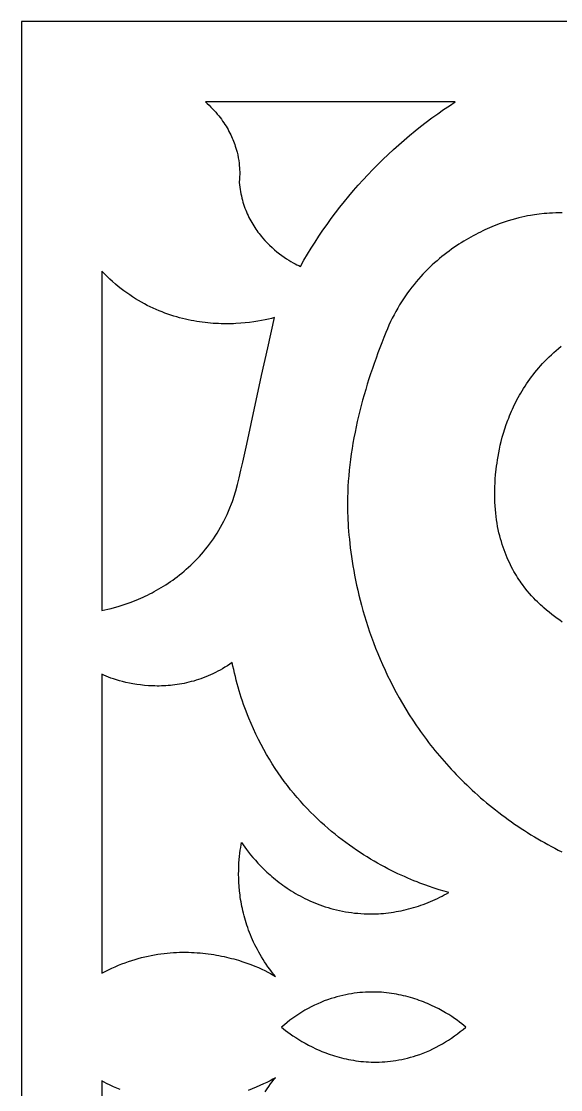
# Model space of a CAD drawing. Extents: x -250 to 250, y -250 to 250.
# Drawn here: x -250 to -115.9, y -15.6 to 250 of the extents above; entities that cross this region are included whole.
import ezdxf

# ---------------------------------------------------------------- set-up
doc = ezdxf.new("R2010")
doc.units = 0
doc.layers.add('LAYER_1', color=18, linetype='CONTINUOUS')
doc.layers.add('LAYER_2', color=18, linetype='CONTINUOUS')

msp = doc.modelspace()

# ---------------------------------------------------------------- linework, layer by layer
at = {"layer": 'LAYER_1'}
msp.add_lwpolyline([(-250, -250), (250, -250), (250, 250), (-250, 250)], close=True, dxfattribs=at)
at = {"layer": 'LAYER_2'}
for points in [[(-142.07, 230), (-204.22, 230), (-203.75, 229.57), (-203.3, 229.13), (-202.86, 228.7), (-202.44, 228.26), (-202.04, 227.83), (-201.65, 227.39), (-201.28, 226.96), (-200.92, 226.52), (-200.58, 226.09), (-200.26, 225.65), (-199.94, 225.22), (-199.65, 224.79), (-199.36, 224.36), (-199.09, 223.93), (-198.84, 223.51), (-198.59, 223.08), (-198.36, 222.66), (-198.14, 222.24), (-197.94, 221.83), (-197.74, 221.41), (-197.56, 221), (-197.39, 220.6), (-197.22, 220.19), (-197.07, 219.8), (-196.93, 219.4), (-196.8, 219.01), (-196.56, 218.25), (-196.36, 217.51), (-196.19, 216.79), (-196.05, 216.1), (-195.94, 215.43), (-195.86, 214.79), (-195.79, 214.18), (-195.75, 213.6), (-195.72, 213.06), (-195.7, 212.56), (-195.7, 212.09), (-195.72, 211.28), (-195.76, 210.64), (-195.79, 210.19), (-195.8, 210.04), (-195.8, 209.95), (-195.75, 209.37), (-195.68, 208.8), (-195.6, 208.24), (-195.51, 207.68), (-195.41, 207.14), (-195.29, 206.6), (-195.17, 206.07), (-195.03, 205.56), (-194.89, 205.04), (-194.73, 204.54), (-194.57, 204.05), (-194.39, 203.56), (-194.21, 203.09), (-194.01, 202.62), (-193.81, 202.15), (-193.61, 201.7), (-193.39, 201.26), (-193.16, 200.82), (-192.93, 200.39), (-192.7, 199.97), (-192.45, 199.56), (-192.2, 199.16), (-191.95, 198.76), (-191.69, 198.37), (-191.42, 197.99), (-191.15, 197.62), (-190.87, 197.26), (-190.59, 196.9), (-190.31, 196.55), (-190.02, 196.21), (-189.44, 195.55), (-188.85, 194.92), (-188.25, 194.33), (-187.65, 193.76), (-187.04, 193.23), (-186.44, 192.72), (-185.83, 192.25), (-185.24, 191.8), (-184.65, 191.39), (-184.08, 191), (-183.51, 190.64), (-182.97, 190.31), (-182.44, 190.01), (-181.94, 189.74), (-181.46, 189.5), (-181, 189.28), (-180.58, 189.09), (-179.71, 190.62), (-178.82, 192.14), (-177.9, 193.64), (-176.95, 195.13), (-175.98, 196.61), (-174.99, 198.07), (-173.97, 199.53), (-172.93, 200.96), (-171.86, 202.38), (-170.78, 203.79), (-169.67, 205.18), (-168.54, 206.56), (-167.39, 207.92), (-166.22, 209.26), (-165.03, 210.58), (-163.82, 211.89), (-162.58, 213.18), (-161.33, 214.45), (-160.07, 215.7), (-158.78, 216.93), (-157.47, 218.14), (-156.15, 219.33), (-154.81, 220.5), (-153.46, 221.64), (-152.09, 222.77), (-150.7, 223.87), (-149.3, 224.95), (-147.88, 226.01), (-146.45, 227.04), (-145, 228.05), (-143.55, 229.04)], [(-229.99, 187.88), (-229.99, 103.57), (-229.27, 103.71), (-228.5, 103.87), (-227.68, 104.07), (-226.81, 104.29), (-225.9, 104.55), (-224.95, 104.84), (-223.96, 105.17), (-222.95, 105.54), (-221.9, 105.94), (-220.83, 106.38), (-220.29, 106.62), (-219.74, 106.87), (-219.18, 107.12), (-218.63, 107.39), (-218.07, 107.67), (-217.5, 107.96), (-216.94, 108.27), (-216.37, 108.58), (-215.8, 108.91), (-215.22, 109.24), (-214.65, 109.59), (-214.08, 109.96), (-213.5, 110.33), (-212.93, 110.72), (-212.36, 111.12), (-211.79, 111.53), (-211.22, 111.96), (-210.65, 112.39), (-210.09, 112.85), (-209.52, 113.31), (-208.97, 113.79), (-208.41, 114.29), (-207.86, 114.8), (-207.32, 115.32), (-206.78, 115.86), (-206.25, 116.41), (-205.72, 116.97), (-205.2, 117.56), (-204.68, 118.15), (-204.18, 118.77), (-203.68, 119.39), (-203.19, 120.04), (-202.71, 120.7), (-202.23, 121.37), (-201.77, 122.06), (-201.32, 122.77), (-200.88, 123.5), (-200.45, 124.24), (-200.03, 125), (-199.62, 125.78), (-199.22, 126.57), (-198.84, 127.38), (-198.47, 128.21), (-198.12, 129.06), (-197.7, 130.1), (-197.5, 130.63), (-197.31, 131.16), (-197.13, 131.69), (-196.96, 132.23), (-196.8, 132.77), (-196.65, 133.31), (-196.26, 134.86), (-195.84, 136.56), (-195.41, 138.41), (-194.95, 140.41), (-193.95, 144.89), (-192.84, 149.97), (-190.24, 161.95), (-188.73, 168.85), (-187.07, 176.36), (-187.78, 176.16), (-188.56, 175.97), (-189.39, 175.79), (-190.28, 175.61), (-191.22, 175.44), (-192.21, 175.29), (-193.24, 175.15), (-194.33, 175.04), (-195.45, 174.94), (-196.62, 174.87), (-197.21, 174.85), (-197.82, 174.83), (-198.44, 174.82), (-199.06, 174.81), (-199.69, 174.82), (-200.33, 174.83), (-200.98, 174.86), (-201.63, 174.89), (-202.29, 174.93), (-202.96, 174.99), (-203.63, 175.05), (-204.31, 175.12), (-205, 175.21), (-205.69, 175.31), (-206.39, 175.41), (-207.09, 175.53), (-207.79, 175.67), (-208.5, 175.81), (-209.21, 175.97), (-209.93, 176.15), (-210.65, 176.33), (-211.37, 176.53), (-212.09, 176.75), (-212.82, 176.98), (-213.55, 177.23), (-214.28, 177.49), (-215.01, 177.77), (-215.74, 178.06), (-216.47, 178.37), (-217.21, 178.7), (-217.94, 179.05), (-218.67, 179.41), (-219.4, 179.79), (-220.13, 180.2), (-220.86, 180.61), (-221.59, 181.05), (-222.32, 181.51), (-223.04, 181.99), (-223.76, 182.49), (-224.48, 183.01), (-225.19, 183.55), (-225.9, 184.11), (-226.61, 184.69), (-227.31, 185.3), (-228, 185.92), (-228.68, 186.56), (-229.34, 187.21)], [(-197.57, 90.63), (-198.17, 90.22), (-198.76, 89.83), (-199.36, 89.45), (-199.96, 89.09), (-200.55, 88.75), (-201.15, 88.43), (-201.75, 88.12), (-202.35, 87.83), (-202.95, 87.55), (-203.55, 87.29), (-204.15, 87.04), (-204.75, 86.81), (-205.35, 86.59), (-205.95, 86.39), (-206.54, 86.2), (-207.14, 86.02), (-207.73, 85.86), (-208.32, 85.71), (-208.91, 85.57), (-209.49, 85.44), (-210.08, 85.33), (-210.66, 85.23), (-211.23, 85.14), (-211.81, 85.06), (-212.38, 84.99), (-212.94, 84.93), (-213.51, 84.88), (-214.07, 84.84), (-214.62, 84.82), (-215.17, 84.8), (-215.71, 84.78), (-216.25, 84.78), (-216.78, 84.79), (-217.31, 84.8), (-217.84, 84.82), (-218.35, 84.85), (-219.37, 84.93), (-220.35, 85.04), (-221.31, 85.17), (-222.24, 85.32), (-223.13, 85.49), (-224, 85.67), (-224.82, 85.87), (-225.61, 86.08), (-226.36, 86.3), (-227.07, 86.53), (-227.74, 86.76), (-228.36, 87), (-228.93, 87.23), (-229.46, 87.46), (-229.95, 87.69), (-229.98, 69.11), (-230, 50.53), (-230.01, 31.95), (-230.02, 13.37), (-229.18, 13.81), (-228.35, 14.23), (-227.51, 14.63), (-226.68, 15), (-225.85, 15.36), (-225.02, 15.69), (-224.19, 16), (-223.37, 16.3), (-222.55, 16.57), (-221.73, 16.82), (-220.91, 17.06), (-220.1, 17.27), (-219.29, 17.47), (-218.48, 17.65), (-217.68, 17.82), (-216.88, 17.96), (-216.09, 18.09), (-215.3, 18.21), (-214.52, 18.31), (-213.74, 18.39), (-212.96, 18.46), (-212.2, 18.51), (-211.43, 18.55), (-210.68, 18.58), (-209.93, 18.6), (-209.18, 18.6), (-208.45, 18.59), (-207.72, 18.56), (-206.99, 18.53), (-206.28, 18.48), (-205.57, 18.43), (-204.87, 18.36), (-204.18, 18.29), (-203.5, 18.2), (-202.82, 18.11), (-202.16, 18), (-201.5, 17.89), (-200.85, 17.77), (-200.21, 17.65), (-199.59, 17.51), (-198.97, 17.38), (-198.36, 17.23), (-197.76, 17.08), (-197.18, 16.92), (-196.03, 16.59), (-194.94, 16.25), (-193.89, 15.89), (-192.9, 15.53), (-191.95, 15.15), (-191.06, 14.78), (-190.22, 14.4), (-189.44, 14.03), (-188.71, 13.66), (-188.05, 13.31), (-186.8, 12.59), (-187.29, 13.19), (-187.76, 13.79), (-188.22, 14.39), (-188.66, 14.99), (-189.08, 15.6), (-189.49, 16.21), (-189.89, 16.82), (-190.26, 17.43), (-190.63, 18.04), (-190.97, 18.65), (-191.31, 19.26), (-191.63, 19.87), (-191.94, 20.48), (-192.23, 21.09), (-192.51, 21.7), (-192.77, 22.3), (-193.03, 22.91), (-193.27, 23.52), (-193.5, 24.12), (-193.71, 24.72), (-193.92, 25.32), (-194.11, 25.92), (-194.29, 26.51), (-194.46, 27.1), (-194.62, 27.69), (-194.77, 28.28), (-194.91, 28.86), (-195.04, 29.44), (-195.16, 30.01), (-195.27, 30.58), (-195.37, 31.15), (-195.46, 31.71), (-195.54, 32.26), (-195.62, 32.81), (-195.74, 33.9), (-195.84, 34.96), (-195.9, 36), (-195.94, 37.01), (-195.96, 38), (-195.95, 38.95), (-195.92, 39.87), (-195.88, 40.76), (-195.81, 41.62), (-195.74, 42.43), (-195.65, 43.21), (-195.55, 43.94), (-195.44, 44.64), (-195.33, 45.29), (-195.22, 45.89), (-194.85, 45.34), (-194.45, 44.76), (-194, 44.15), (-193.51, 43.5), (-192.99, 42.84), (-192.42, 42.15), (-191.8, 41.45), (-191.15, 40.74), (-190.46, 40.01), (-189.72, 39.27), (-188.94, 38.53), (-188.13, 37.8), (-187.7, 37.43), (-187.27, 37.06), (-186.82, 36.69), (-186.36, 36.33), (-185.9, 35.97), (-185.42, 35.61), (-184.94, 35.26), (-184.44, 34.9), (-183.93, 34.56), (-183.41, 34.21), (-182.89, 33.88), (-182.35, 33.54), (-181.8, 33.22), (-181.24, 32.9), (-180.67, 32.58), (-180.09, 32.28), (-179.5, 31.98), (-178.9, 31.68), (-178.29, 31.4), (-177.67, 31.13), (-177.04, 30.86), (-176.4, 30.61), (-175.75, 30.36), (-175.09, 30.13), (-174.41, 29.9), (-173.73, 29.69), (-173.04, 29.49), (-172.34, 29.3), (-171.62, 29.12), (-170.9, 28.96), (-170.17, 28.81), (-169.42, 28.67), (-168.67, 28.55), (-167.9, 28.45), (-167.13, 28.35), (-166.34, 28.28), (-165.55, 28.22), (-164.74, 28.17), (-163.93, 28.14), (-163.1, 28.13), (-162.47, 28.14), (-161.84, 28.16), (-161.21, 28.18), (-160.58, 28.22), (-159.95, 28.27), (-159.32, 28.33), (-158.69, 28.41), (-158.06, 28.49), (-157.43, 28.58), (-156.8, 28.69), (-156.18, 28.8), (-155.55, 28.93), (-154.93, 29.06), (-154.3, 29.21), (-153.69, 29.36), (-153.07, 29.53), (-152.45, 29.71), (-151.84, 29.89), (-151.23, 30.09), (-150.63, 30.29), (-150.03, 30.5), (-149.43, 30.73), (-148.84, 30.96), (-148.25, 31.2), (-147.66, 31.45), (-147.08, 31.71), (-146.5, 31.98), (-145.93, 32.25), (-145.37, 32.54), (-144.81, 32.83), (-144.26, 33.13), (-143.71, 33.44), (-144.85, 33.76), (-146.06, 34.12), (-147.35, 34.53), (-148.71, 34.99), (-149.41, 35.24), (-150.13, 35.51), (-150.86, 35.79), (-151.6, 36.08), (-152.36, 36.38), (-153.13, 36.7), (-153.92, 37.04), (-154.71, 37.39), (-155.52, 37.75), (-156.33, 38.13), (-157.16, 38.53), (-157.99, 38.94), (-158.83, 39.37), (-159.68, 39.82), (-160.54, 40.28), (-161.4, 40.76), (-162.26, 41.25), (-163.14, 41.77), (-164.01, 42.3), (-164.89, 42.85), (-165.77, 43.42), (-166.66, 44), (-167.54, 44.61), (-168.43, 45.23), (-169.32, 45.88), (-170.2, 46.54), (-171.09, 47.22), (-171.97, 47.93), (-172.86, 48.65), (-173.73, 49.39), (-174.61, 50.16), (-175.48, 50.95), (-176.35, 51.75), (-177.21, 52.58), (-178.06, 53.43), (-178.91, 54.31), (-179.75, 55.2), (-180.58, 56.12), (-181.41, 57.06), (-182.22, 58.03), (-183.03, 59.01), (-183.82, 60.02), (-184.6, 61.06), (-185.37, 62.12), (-186.13, 63.2), (-186.87, 64.31), (-187.6, 65.45), (-188.32, 66.61), (-189.02, 67.79), (-189.71, 69), (-190.37, 70.24), (-191.03, 71.5), (-191.66, 72.79), (-192.27, 74.1), (-192.87, 75.45), (-193.45, 76.82), (-193.78, 77.65), (-194.11, 78.49), (-194.42, 79.34), (-194.72, 80.19), (-195.02, 81.04), (-195.3, 81.9), (-195.57, 82.76), (-195.83, 83.62), (-196.08, 84.49), (-196.32, 85.36), (-196.56, 86.23), (-196.78, 87.11), (-196.99, 87.99), (-197.19, 88.87), (-197.39, 89.75)], [(-185.26, 0), (-184.79, -0.4), (-184.28, -0.82), (-183.72, -1.25), (-183.11, -1.7), (-182.46, -2.16), (-181.76, -2.62), (-181.03, -3.09), (-180.25, -3.57), (-179.43, -4.03), (-178.57, -4.5), (-177.67, -4.95), (-176.74, -5.4), (-175.77, -5.83), (-175.27, -6.04), (-174.76, -6.24), (-174.24, -6.44), (-173.72, -6.63), (-173.19, -6.82), (-172.64, -7), (-172.1, -7.17), (-171.54, -7.34), (-170.97, -7.5), (-170.4, -7.65), (-169.82, -7.79), (-169.23, -7.93), (-168.64, -8.05), (-168.04, -8.17), (-167.43, -8.27), (-166.81, -8.37), (-166.19, -8.45), (-165.56, -8.53), (-164.92, -8.59), (-164.28, -8.64), (-163.63, -8.68), (-162.98, -8.7), (-162.32, -8.71), (-161.65, -8.71), (-160.98, -8.7), (-160.3, -8.67), (-159.61, -8.62), (-158.93, -8.57), (-158.23, -8.49), (-157.53, -8.4), (-156.83, -8.3), (-156.12, -8.17), (-155.4, -8.04), (-154.69, -7.88), (-153.96, -7.7), (-153.24, -7.51), (-152.5, -7.3), (-151.77, -7.07), (-150.93, -6.79), (-150.1, -6.48), (-149.27, -6.14), (-148.45, -5.79), (-147.64, -5.41), (-146.84, -5.01), (-146.06, -4.59), (-145.28, -4.16), (-144.51, -3.7), (-143.75, -3.22), (-143.01, -2.72), (-142.27, -2.21), (-141.55, -1.68), (-140.85, -1.14), (-140.16, -0.58), (-139.49, 0), (-139.95, 0.4), (-140.47, 0.82), (-141.03, 1.25), (-141.64, 1.7), (-142.29, 2.16), (-142.98, 2.62), (-143.72, 3.09), (-144.5, 3.57), (-145.32, 4.03), (-146.18, 4.5), (-147.07, 4.95), (-148.01, 5.4), (-148.98, 5.83), (-149.48, 6.04), (-149.99, 6.24), (-150.5, 6.44), (-151.03, 6.63), (-151.56, 6.82), (-152.1, 7), (-152.65, 7.17), (-153.21, 7.34), (-153.77, 7.5), (-154.35, 7.65), (-154.93, 7.79), (-155.51, 7.93), (-156.11, 8.05), (-156.71, 8.17), (-157.32, 8.27), (-157.94, 8.37), (-158.56, 8.45), (-159.19, 8.53), (-159.82, 8.59), (-160.47, 8.64), (-161.12, 8.68), (-161.77, 8.7), (-162.43, 8.71), (-163.1, 8.71), (-163.77, 8.7), (-164.45, 8.67), (-165.13, 8.62), (-165.82, 8.57), (-166.52, 8.49), (-167.21, 8.4), (-167.92, 8.3), (-168.63, 8.17), (-169.34, 8.04), (-170.06, 7.88), (-170.78, 7.7), (-171.51, 7.51), (-172.24, 7.3), (-172.98, 7.07), (-173.82, 6.79), (-174.65, 6.48), (-175.48, 6.14), (-176.29, 5.79), (-177.1, 5.41), (-177.9, 5.01), (-178.69, 4.59), (-179.47, 4.16), (-180.24, 3.7), (-181, 3.22), (-181.74, 2.72), (-182.47, 2.21), (-183.19, 1.68), (-183.9, 1.14), (-184.59, 0.58)]]:
    msp.add_lwpolyline(points, close=True, dxfattribs=at)
for points in [[(-115.5, 202.44), (-116.32, 202.42), (-117.11, 202.4), (-117.88, 202.36), (-118.61, 202.31), (-119.32, 202.26), (-120, 202.2), (-121.25, 202.06), (-122.37, 201.92), (-123.34, 201.77), (-124.15, 201.63), (-124.79, 201.51), (-125.53, 201.35), (-126.31, 201.17), (-127.13, 200.95), (-128.01, 200.7), (-128.93, 200.42), (-129.9, 200.09), (-130.91, 199.74), (-131.96, 199.34), (-133.03, 198.9), (-134.14, 198.42), (-134.7, 198.16), (-135.27, 197.9), (-135.85, 197.62), (-136.43, 197.33), (-137.01, 197.03), (-137.6, 196.72), (-138.19, 196.39), (-138.79, 196.05), (-139.39, 195.71), (-139.99, 195.35), (-140.59, 194.97), (-141.19, 194.59), (-141.8, 194.19), (-142.4, 193.77), (-143.01, 193.35), (-143.61, 192.91), (-144.22, 192.46), (-144.82, 191.99), (-145.42, 191.51), (-146.02, 191.02), (-146.62, 190.51), (-147.21, 189.99), (-147.8, 189.45), (-148.39, 188.9), (-148.97, 188.33), (-149.55, 187.75), (-150.12, 187.15), (-150.68, 186.54), (-151.24, 185.91), (-151.79, 185.26), (-152.34, 184.6), (-152.88, 183.93), (-153.41, 183.23), (-153.93, 182.52), (-154.44, 181.79), (-154.94, 181.05), (-155.44, 180.29), (-155.92, 179.51), (-156.39, 178.72), (-156.85, 177.9), (-157.3, 177.07), (-157.74, 176.22), (-158.16, 175.36), (-158.58, 174.47), (-158.97, 173.57), (-159.36, 172.65), (-159.86, 171.39), (-160.36, 170.12), (-160.85, 168.84), (-161.32, 167.57), (-161.79, 166.28), (-162.25, 164.99), (-162.7, 163.7), (-163.13, 162.4), (-163.55, 161.1), (-163.96, 159.79), (-164.36, 158.47), (-164.75, 157.16), (-165.12, 155.84), (-165.47, 154.51), (-165.81, 153.19), (-166.14, 151.85), (-166.45, 150.52), (-166.74, 149.18), (-167.02, 147.84), (-167.28, 146.5), (-167.52, 145.16), (-167.75, 143.81), (-167.95, 142.46), (-168.14, 141.11), (-168.31, 139.76), (-168.46, 138.41), (-168.58, 137.05), (-168.69, 135.7), (-168.77, 134.34), (-168.84, 132.98), (-168.88, 131.63), (-168.89, 130.27), (-168.89, 129.5), (-168.88, 128.69), (-168.87, 127.86), (-168.84, 126.99), (-168.8, 126.1), (-168.75, 125.18), (-168.69, 124.24), (-168.62, 123.27), (-168.53, 122.27), (-168.43, 121.25), (-168.32, 120.21), (-168.2, 119.14), (-168.06, 118.05), (-167.9, 116.94), (-167.73, 115.81), (-167.54, 114.66), (-167.34, 113.49), (-167.12, 112.3), (-166.88, 111.1), (-166.62, 109.88), (-166.34, 108.64), (-166.05, 107.39), (-165.73, 106.12), (-165.39, 104.85), (-165.04, 103.55), (-164.66, 102.25), (-164.26, 100.93), (-163.83, 99.61), (-163.39, 98.28), (-162.91, 96.93), (-162.42, 95.58), (-161.9, 94.22), (-161.35, 92.86), (-160.78, 91.49), (-160.18, 90.11), (-159.56, 88.73), (-158.91, 87.35), (-158.23, 85.96), (-157.52, 84.57), (-156.78, 83.19), (-156.01, 81.8), (-155.21, 80.41), (-154.38, 79.02), (-153.52, 77.64), (-152.63, 76.26), (-151.7, 74.88), (-151.23, 74.19), (-150.75, 73.5), (-150.26, 72.82), (-149.76, 72.14), (-149.25, 71.45), (-148.73, 70.77), (-148.21, 70.09), (-147.67, 69.42), (-147.13, 68.74), (-146.58, 68.07), (-146.02, 67.4), (-145.45, 66.73), (-144.87, 66.06), (-144.28, 65.4), (-143.68, 64.74), (-143.08, 64.08), (-142.46, 63.42), (-141.84, 62.77), (-141.2, 62.12), (-140.56, 61.47), (-139.9, 60.82), (-139.24, 60.18), (-138.57, 59.54), (-137.88, 58.91), (-137.19, 58.28), (-136.49, 57.65), (-135.78, 57.02), (-135.05, 56.4), (-134.32, 55.78), (-133.58, 55.17), (-132.83, 54.56), (-132.06, 53.96), (-131.29, 53.36), (-130.5, 52.76), (-129.71, 52.17), (-128.9, 51.58), (-128.12, 51.02), (-127.32, 50.46), (-126.52, 49.92), (-125.71, 49.38), (-124.9, 48.85), (-124.08, 48.33), (-123.25, 47.81), (-122.42, 47.31), (-121.58, 46.81), (-120.74, 46.32), (-119.9, 45.84), (-119.04, 45.37), (-118.19, 44.91), (-117.33, 44.45), (-116.46, 44.01), (-115.59, 43.57)], [(-115.47, 100.68), (-116.12, 101.12), (-116.76, 101.58), (-117.41, 102.07), (-118.07, 102.57), (-118.72, 103.1), (-119.38, 103.65), (-120.03, 104.23), (-120.33, 104.48), (-120.89, 104.96), (-121.25, 105.29), (-121.65, 105.67), (-122.1, 106.11), (-122.58, 106.6), (-123.1, 107.16), (-123.64, 107.78), (-124.21, 108.45), (-124.79, 109.19), (-125.38, 109.98), (-125.68, 110.4), (-125.98, 110.84), (-126.28, 111.29), (-126.58, 111.76), (-126.88, 112.24), (-127.18, 112.74), (-127.48, 113.25), (-127.77, 113.78), (-128.06, 114.33), (-128.34, 114.89), (-128.62, 115.47), (-128.9, 116.06), (-129.17, 116.67), (-129.43, 117.3), (-129.68, 117.94), (-129.93, 118.6), (-130.17, 119.27), (-130.4, 119.96), (-130.62, 120.67), (-130.82, 121.39), (-131.02, 122.13), (-131.21, 122.89), (-131.38, 123.66), (-131.54, 124.45), (-131.69, 125.26), (-131.82, 126.08), (-131.93, 126.93), (-132.03, 127.78), (-132.12, 128.66), (-132.19, 129.55), (-132.24, 130.46), (-132.27, 131.39), (-132.28, 132.33), (-132.28, 133.29), (-132.25, 134.27), (-132.2, 135.26), (-132.13, 136.28), (-132.04, 137.31), (-131.9, 138.65), (-131.81, 139.39), (-131.7, 140.17), (-131.58, 140.99), (-131.44, 141.85), (-131.27, 142.74), (-131.09, 143.67), (-130.88, 144.62), (-130.64, 145.6), (-130.38, 146.61), (-130.08, 147.64), (-129.76, 148.69), (-129.4, 149.76), (-129.01, 150.85), (-128.8, 151.4), (-128.58, 151.96), (-128.35, 152.51), (-128.11, 153.07), (-127.85, 153.63), (-127.59, 154.2), (-127.32, 154.76), (-127.04, 155.33), (-126.75, 155.9), (-126.44, 156.47), (-126.13, 157.04), (-125.8, 157.61), (-125.46, 158.18), (-125.11, 158.75), (-124.74, 159.32), (-124.36, 159.89), (-123.97, 160.46), (-123.57, 161.03), (-123.15, 161.6), (-122.72, 162.16), (-122.28, 162.72), (-121.82, 163.28), (-121.34, 163.84), (-120.86, 164.4), (-120.35, 164.95), (-119.84, 165.5), (-119.3, 166.04), (-118.76, 166.58), (-118.19, 167.12), (-117.61, 167.65), (-117.02, 168.18), (-116.4, 168.7), (-115.78, 169.22)], [(-189.35, -16.06), (-188.89, -15.38), (-188.44, -14.74), (-188.01, -14.14), (-187.59, -13.58), (-187.18, -13.06), (-186.79, -12.59), (-187.44, -12.96), (-188.16, -13.35), (-188.93, -13.74), (-189.76, -14.15), (-190.65, -14.55), (-191.58, -14.96), (-192.57, -15.36), (-193.61, -15.75)], [(-225.41, -15.56), (-226.26, -15.21), (-227.1, -14.83), (-227.95, -14.43), (-228.79, -14.01), (-230, -13.37), (-230, -31.95)]]:
    msp.add_lwpolyline(points, dxfattribs=at)

doc.saveas('drawing.dxf')
